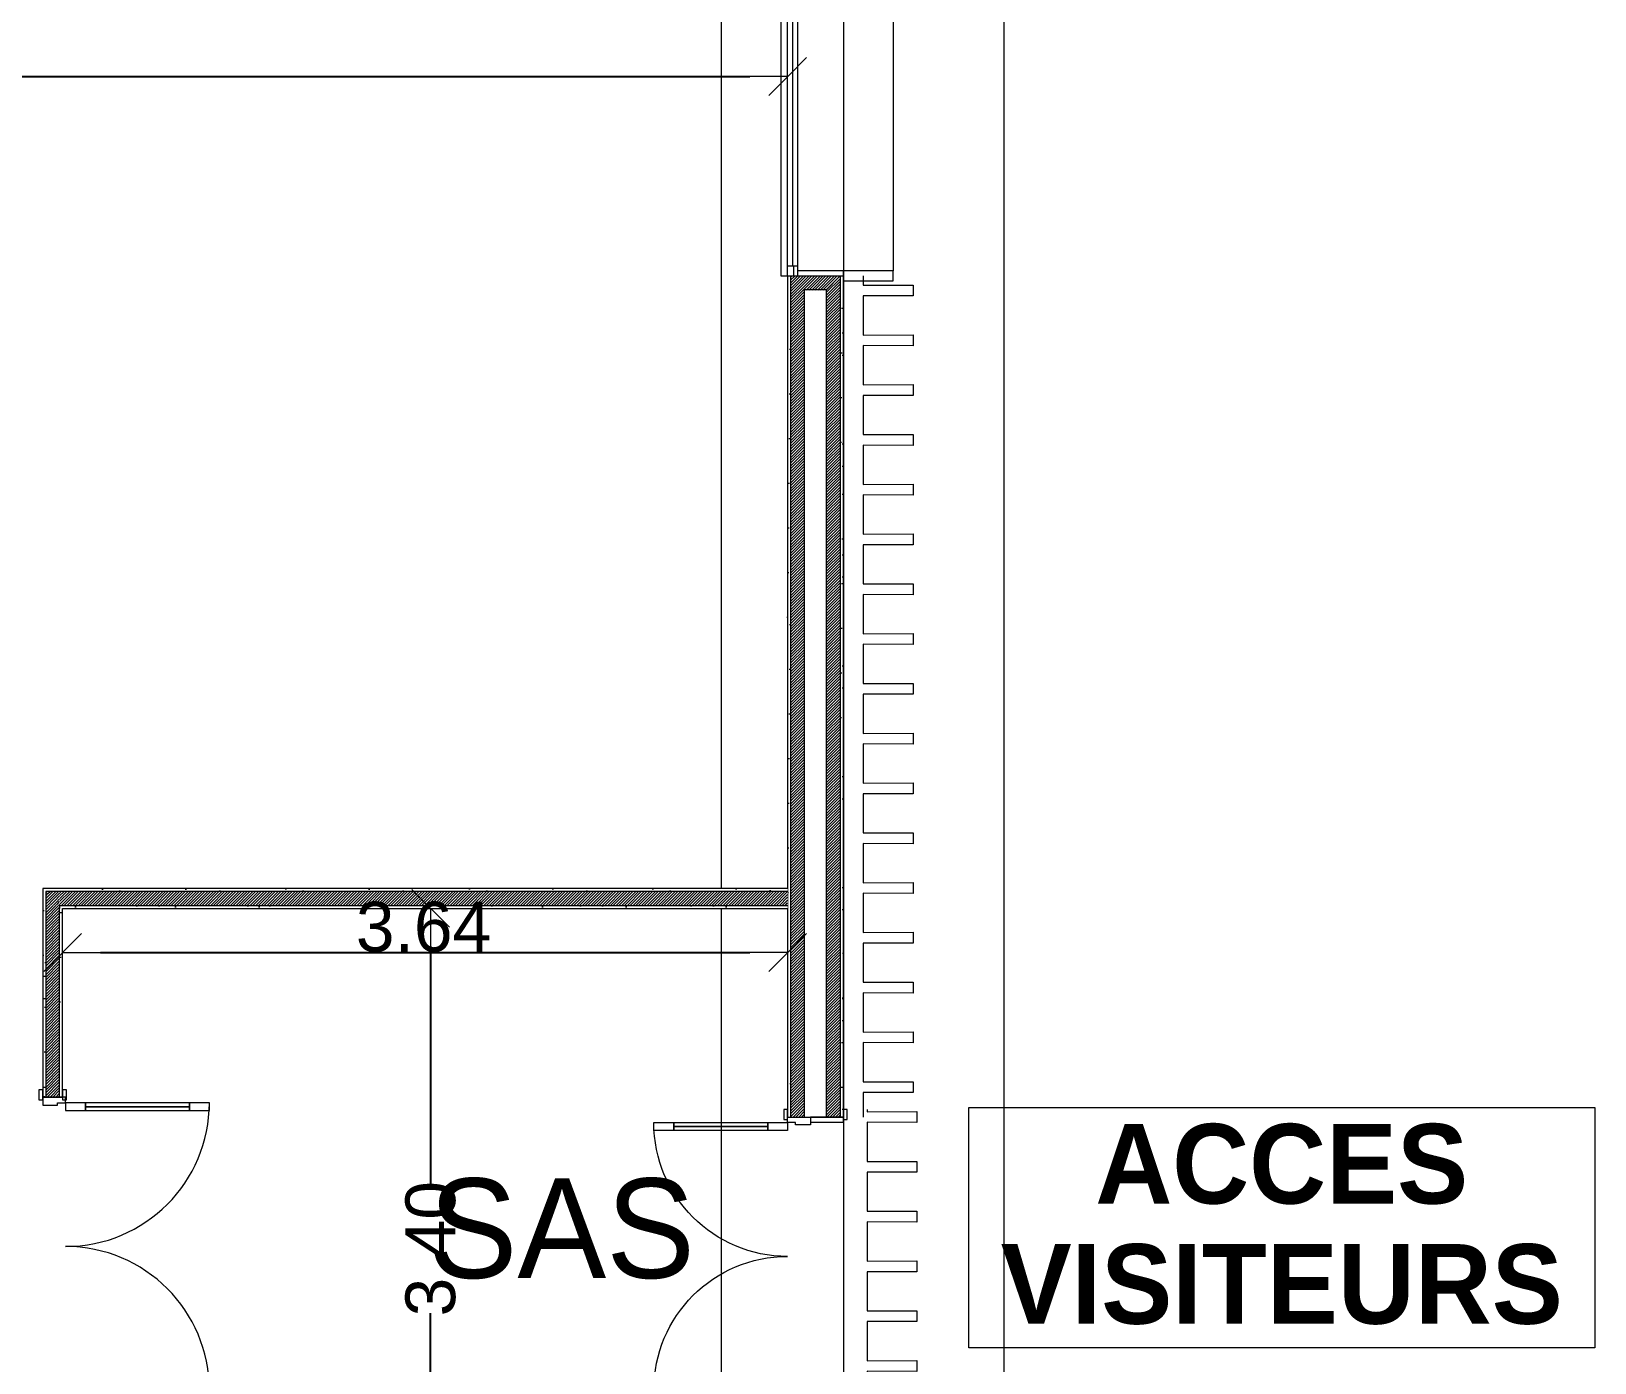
# Model space of a CAD drawing. Header units: millimetres. Extents: x -284281 to 1648660, y -821378 to -151356.
# Drawn here: x -234833 to -226980, y -241433 to -234747 of the extents above; entities that cross this region are included whole.
import ezdxf

# ---------------------------------------------------------------- set-up
doc = ezdxf.new("R2010")
doc.units = ezdxf.units.MM
doc.header["$MEASUREMENT"] = 0
doc.set_wipeout_variables(frame=1)
doc.linetypes.add('Traits', pattern=[282.222223, 141.111112, -141.111112])
doc.linetypes.add('Wipeout_Contour', pattern=[1000, 0, -1000])
doc.layers.get('Defpoints').update_dxf_attribs({"color": 250})
for name, color, linetype in [('Cotations - 1_100', 7, 'Continuous'), ('Fenêtres ARCHICAD', 7, 'Continuous'), ('Hachure', 7, 'Continuous'), ('Nouveau_0', 7, 'Continuous'), ('Portes ARCHICAD', 7, 'Continuous'), ('Sols_ Dalles', 7, 'Continuous'), ('Structure - Murs extérieurs', 7, 'Continuous')]:
    doc.layers.add(name, color=color, linetype=linetype)
doc.styles.add('STYLE_GENERE_1', font='AGENCYR.TTF')
doc.styles.add('STYLE_GENERE_2', font='arial.ttf')
doc.styles.add('STYLE_GENERE_4', font='AGENCYB.TTF')
doc.dimstyles.new('STYLE_GENERE__1', dxfattribs={"dimtxt": 250, "dimasz": 190, "dimexe": 0.18, "dimexo": 0.0625, "dimgap": 0, "dimtad": 1, "dimtih": 1, "dimtoh": 1, "dimlfac": 0.001, "dimzin": 0, "dimdsep": 46, "dimtxsty": 'STYLE_GENERE_2', "dimblk": 'ARROWHEAD_6', "dimblk1": 'ARROWHEAD_6', "dimblk2": 'ARROWHEAD_6', "dimcen": 0.09, "dimse1": 1, "dimse2": 1, "dimclrd": 7, "dimclre": 7, "dimclrt": 7, "dimazin": 0, "dimtfac": 1, "dimtdec": 4, "dimtmove": 0, "dimatfit": 3, "dimfxl": 1, "dimtolj": 1, "dimtzin": 0, "dimarcsym": 0})
doc.dimstyles.new('STYLE_GENERE__2', dxfattribs={"dimtxt": 250, "dimasz": 190, "dimexe": 0.18, "dimexo": 0.0625, "dimgap": 0, "dimtad": 1, "dimlfac": 0.001, "dimzin": 0, "dimdsep": 46, "dimtxsty": 'STYLE_GENERE_2', "dimblk": 'ARROWHEAD_6', "dimblk1": 'ARROWHEAD_6', "dimblk2": 'ARROWHEAD_6', "dimcen": 0.09, "dimse1": 1, "dimse2": 1, "dimclrd": 7, "dimclre": 7, "dimclrt": 7, "dimazin": 0, "dimtfac": 1, "dimtdec": 4, "dimtmove": 0, "dimatfit": 3, "dimfxl": 1, "dimtolj": 1, "dimtzin": 0, "dimarcsym": 0})
pattern_1 = [(45, (0, 175), (-55.68466, 55.68466), [0, -52.5, 0, -78.75]), (110, (175, 175), (74.000794, 26.934086), [0, -38.5, 0, -66.5])]
pattern_2 = [(45, (0, 0), (-7.0710678, 7.0710678), [])]

# ---------------------------------------------------------------- blocks, each defined once
blk = doc.blocks.new('Fenêtre 25_2')
at = {"layer": 'Fenêtres ARCHICAD', "color": 7, "linetype": 'Continuous', "lineweight": 5}
for p, q in [((-775, 480), (-825, 480)), ((-825, 480), (-825, 230)), ((-775, 480), (775, 480)), ((-775, 230), (-775, 480)), ((825, 480), (775, 480)), ((775, 480), (775, 230)), ((825, 230), (825, 480)), ((-825, 230), (-775, 230)), ((-825, 230), (-800, 230)), ((-825, 230), (-800, 230)), ((-775, 230), (-800, 230)), ((-800, 230), (-800, 0)), ((-800, 215), (-800, 230)), ((-800, 215), (-800, 230)), ((-800, 145), (-800, 215)), ((-800, 145), (-800, 215)), ((-800, 145), (-800, 215)), ((-800, 145), (-800, 215)), ((-775, 0), (-775, 230)), ((800, 230), (775, 230)), ((775, 230), (775, 0)), ((775, 230), (825, 230)), ((800, 0), (800, 230)), ((800, 215), (800, 230)), ((800, 215), (800, 230)), ((800, 230), (825, 230)), ((800, 230), (825, 230)), ((800, 145), (800, 215)), ((800, 145), (800, 215)), ((800, 145), (800, 215)), ((800, 145), (800, 215)), ((-800, 35), (-800, 145)), ((-800, 35), (-800, 145)), ((-800, 35), (-800, 145)), ((-800, 35), (-800, 145)), ((800, 35), (800, 145)), ((800, 35), (800, 145)), ((800, 35), (800, 145)), ((800, 35), (800, 145)), ((-800, 0), (-800, 35)), ((-800, 0), (-800, 35)), ((-800, 0), (-775, 0)), ((-800, -35), (-800, 0)), ((-800, -35), (-800, 0)), ((775, 0), (800, 0)), ((800, 0), (800, 35)), ((800, 0), (800, 35)), ((800, -35), (800, 0)), ((800, -35), (800, 0)), ((-800, -20), (800, -20)), ((-800, -50), (-800, -35)), ((-800, -50), (-800, -35)), ((-800, -50), (-800, -83.3)), ((800, -50), (800, -35)), ((800, -50), (800, -35)), ((800, -83.3), (800, -50)), ((-800, -83.3), (800, -83.3))]:
    blk.add_line(p, q, dxfattribs=at)
at = {"layer": 'Fenêtres ARCHICAD', "color": 7, "linetype": 'Traits', "lineweight": 5}
blk.add_line((-800, -50), (800, -50), dxfattribs=at)
at = {"color": 254, "linetype": 'Wipeout_Contour', "lineweight": 0, "ltscale": 3003.33026}
blk.add_wipeout([(-750, 0), (-750, -50), (750, -50), (750, 0)], dxfattribs=at).dxf.layer = 'Fenêtres ARCHICAD'
at = {"layer": 'Fenêtres ARCHICAD', "color": 7, "linetype": 'Continuous', "lineweight": 5}
for p, q in [((-800, 0), (-750, 0)), ((-750, 0), (-750, -50)), ((-750, 0), (750, 0)), ((750, -50), (750, 0)), ((750, 0), (800, 0)), ((-750, -50), (-800, -50)), ((-750, -25), (750, -25)), ((750, -50), (-750, -50)), ((800, -50), (750, -50))]:
    blk.add_line(p, q, dxfattribs=at)
blk = doc.blocks.new('Porte double 25')
at = {"layer": 'Portes ARCHICAD', "color": 7, "linetype": 'Continuous', "lineweight": 5}
for p, q in [((-672, 672), (-672, 572)), ((-632, 672), (-672, 672)), ((-632, 572), (-632, 672)), ((632, 572), (632, 672)), ((632, 672), (672, 672)), ((672, 672), (672, 572)), ((-672, 572), (-632, 572)), ((-652, 572), (-652, 100)), ((672, 572), (632, 572)), ((652, 572), (652, 100)), ((-632, 100), (-672, 100)), ((-672, 100), (-672, 0)), ((-632, 0), (-632, 100)), ((632, 0), (632, 100)), ((632, 100), (672, 100)), ((672, 100), (672, 0)), ((-737, 0), (-737, 19)), ((-737, 19), (-687, 19)), ((-687, 0), (-737, 0)), ((-700, 0), (-737, 0)), ((-700, 0), (-737, 0)), ((-672, 0), (-700, 0)), ((-700, 0), (-700, -115)), ((-700, 0), (-700, -15)), ((-700, 0), (-700, -15)), ((-687, 19), (-687, 0)), ((-672, -40), (-672, 0)), ((-672, 0), (-632, 0)), ((672, 0), (632, 0)), ((700, 0), (672, 0)), ((672, 0), (672, -40)), ((687, 19), (737, 19)), ((687, 0), (687, 19)), ((737, 0), (687, 0)), ((700, -115), (700, 0)), ((700, 0), (700, -15)), ((700, 0), (700, -15)), ((700, 0), (737, 0)), ((700, 0), (737, 0)), ((737, 19), (737, 0)), ((-700, -15), (-700, -85)), ((-700, -15), (-700, -85)), ((-660, -40), (-672, -40)), ((-660, -115), (-660, -40)), ((672, -40), (660, -40)), ((660, -40), (660, -115)), ((700, -15), (700, -85)), ((700, -15), (700, -85)), ((-700, -85), (-700, -115)), ((-700, -85), (-700, -115)), ((-700, -280), (-700, -115)), ((-700, -115), (-675, -115)), ((-700, -115), (-660, -115)), ((-700, -115), (-700, -195)), ((-700, -115), (-700, -195)), ((-675, -115), (-675, -280)), ((660, -115), (700, -115)), ((675, -280), (675, -115)), ((675, -115), (700, -115)), ((700, -85), (700, -115)), ((700, -85), (700, -115)), ((700, -115), (700, -280)), ((700, -115), (700, -195)), ((700, -115), (700, -195)), ((-700, -195), (-700, -265)), ((-700, -195), (-700, -265)), ((700, -195), (700, -265)), ((700, -195), (700, -265)), ((-737, -299), (-737, -280)), ((-737, -280), (-687, -280)), ((-700, -280), (-737, -280)), ((-700, -280), (-737, -280)), ((-687, -299), (-737, -299)), ((-700, -265), (-700, -280)), ((-700, -265), (-700, -280)), ((-675, -280), (-700, -280)), ((-687, -280), (-687, -299)), ((700, -280), (675, -280)), ((687, -280), (737, -280)), ((687, -299), (687, -280)), ((737, -299), (687, -299)), ((700, -265), (700, -280)), ((700, -265), (700, -280)), ((700, -280), (737, -280)), ((700, -280), (737, -280)), ((737, -280), (737, -299))]:
    blk.add_line(p, q, dxfattribs=at)
at = {"layer": 'Portes ARCHICAD', "color": 7, "linetype": 'Continuous', "lineweight": 5, "flags": 128}
for points in [[(-672, 572), (-672, 100), (-652, 100), (-652, 572)], [(-652, 572), (-652, 100), (-632, 100), (-632, 572)], [(652, 572), (652, 100), (632, 100), (632, 572)], [(672, 572), (672, 100), (652, 100), (652, 572)]]:
    blk.add_lwpolyline(points, close=True, dxfattribs=at)
at = {"layer": 'Portes ARCHICAD', "color": 7, "linetype": 'Continuous', "lineweight": 5}
for centre, start, end in [((-672, 0), 0, 90), ((672, 0), 90, 180)]:
    blk.add_arc(centre, 672, start, end, dxfattribs=at)
blk = doc.blocks.new('Mur_12_1', base_point=(195375, -231415.6))
at = {"color": 254, "linetype": 'Wipeout_Contour', "lineweight": 0, "ltscale": 1231273.896373995}
blk.add_wipeout([(195110, -235975.1), (195095, -235975.1), (195095, -240198.9), (195110, -240198.9)], dxfattribs=at)
at = {"color": 254, "linetype": 'Wipeout_Contour', "lineweight": 0, "ltscale": 1231946.040545195}
blk.add_wipeout([(195375, -235975.1), (195360, -235975.1), (195360, -240198.9), (195375, -240198.9)], dxfattribs=at)
at = {"linetype": 'Continuous', "lineweight": 5, "true_color": 0x5f5f5f}
h = blk.add_hatch(dxfattribs=at)
h.set_pattern_fill('ENDUIT_0001', color=251, style=0, pattern_type=2)
h.set_pattern_definition(pattern_1)
h.paths.add_polyline_path([(195110, -235975.1), (195095, -235975.1), (195095, -240198.9), (195110, -240198.9)])
h = blk.add_hatch(dxfattribs=at)
h.set_pattern_fill('ENDUIT_0001', color=251, style=0, pattern_type=2)
h.set_pattern_definition(pattern_1)
h.paths.add_polyline_path([(195375, -235975.1), (195360, -235975.1), (195360, -240198.9), (195375, -240198.9)])
at = {"color": 254, "linetype": 'Wipeout_Contour', "lineweight": 0, "ltscale": 1231892.155509036}
blk.add_wipeout([(195290, -240198.9), (195360, -240198.9), (195360, -235975.1), (195290, -236045.1)], dxfattribs=at)
at = {"linetype": 'Continuous', "lineweight": 5, "true_color": 0x5f5f5f}
h = blk.add_hatch(dxfattribs=at)
h.set_pattern_fill('BRIQUES_TERRE_CUITE__INT_97', color=251, style=0, pattern_type=2)
h.set_pattern_definition(pattern_2)
h.paths.add_polyline_path([(195290, -240198.9), (195360, -240198.9), (195360, -235975.1), (195290, -236045.1)])
at = {"color": 7, "linetype": 'Continuous', "lineweight": 5}
for p, q in [((195360, -240198.9), (195375, -240198.9)), ((195375, -240198.9), (195375, -240161.9))]:
    blk.add_line(p, q, dxfattribs=at)
at = {"color": 254, "linetype": 'Wipeout_Contour', "lineweight": 0, "ltscale": 1231717.78582528}
blk.add_wipeout([(195180, -236045.1), (195180, -240198.9), (195290, -240198.9), (195290, -236045.1)], dxfattribs=at)
at = {"color": 7, "linetype": 'Continuous', "lineweight": 5}
blk.add_line((195290, -240198.9), (195360, -240198.9), dxfattribs=at)
at = {"color": 254, "linetype": 'Wipeout_Contour', "lineweight": 0, "ltscale": 1231381.660768148}
blk.add_wipeout([(195180, -235975.1), (195110, -235975.1), (195110, -240198.9), (195180, -240198.9)], dxfattribs=at)
at = {"linetype": 'Continuous', "lineweight": 5, "true_color": 0x5f5f5f}
h = blk.add_hatch(dxfattribs=at)
h.set_pattern_fill('BRIQUES_TERRE_CUITE__INT_97', color=251, style=0, pattern_type=2)
h.set_pattern_definition(pattern_2)
h.paths.add_polyline_path([(195180, -235975.1), (195110, -235975.1), (195110, -240198.9), (195180, -240198.9)])
at = {"color": 7, "linetype": 'Continuous', "lineweight": 5}
for p, q in [((195095, -235975.1), (195110, -235975.1)), ((195110, -235975.1), (195110, -240198.9)), ((195095, -240198.9), (195095, -240161.9)), ((195095, -240198.9), (195110, -240198.9)), ((195110, -240198.9), (195180, -240198.9)), ((195180, -240198.9), (195210, -240198.9)), ((195210, -240198.9), (195290, -240198.9))]:
    blk.add_line(p, q, dxfattribs=at)
at = {"color": 7, "linetype": 'Continuous', "lineweight": 5, "flags": 128}
blk.add_lwpolyline([(195095, -235975.1), (195095, -240198.9)], dxfattribs=at)
at = {"layer": 'Portes ARCHICAD', "color": 7, "linetype": 'Continuous', "lineweight": 5, "xscale": -1, "zscale": 1000, "rotation": 89.9999999999999}
blk.add_blockref('Porte double 25', (195095, -240898.9), dxfattribs=at)
at = {"color": 254, "linetype": 'Wipeout_Contour', "lineweight": 0, "ltscale": 1225230.596970385}
blk.add_wipeout([(195290, -236045.1), (195360, -235975.1), (195180, -235975.1), (195180, -236045.1)], dxfattribs=at)
at = {"linetype": 'Continuous', "lineweight": 5, "true_color": 0x5f5f5f}
h = blk.add_hatch(dxfattribs=at)
h.set_pattern_fill('BRIQUES_TERRE_CUITE__INT_97', color=251, style=0, pattern_type=2)
h.set_pattern_definition(pattern_2)
h.paths.add_polyline_path([(195290, -236045.1), (195360, -235975.1), (195180, -235975.1), (195180, -236045.1)])
at = {"color": 7, "linetype": 'Continuous', "lineweight": 5}
for p, q in [((195110, -235975.1), (195145, -235975.1)), ((195145, -235975.1), (195180, -235975.1)), ((195180, -235975.1), (195290, -235975.1)), ((195180, -235975.1), (195290, -235975.1)), ((195290, -235975.1), (195360, -235975.1)), ((195290, -235975.1), (195360, -235975.1)), ((195360, -240198.9), (195360, -235975.1)), ((195360, -235975.1), (195375, -235975.1)), ((195375, -235975.1), (195375, -236000.1)), ((195180, -240198.9), (195180, -236045.1)), ((195290, -236045.1), (195180, -236045.1)), ((195290, -240198.9), (195290, -236045.1))]:
    blk.add_line(p, q, dxfattribs=at)
at = {"color": 7, "linetype": 'Continuous', "lineweight": 5, "flags": 128}
blk.add_lwpolyline([(195375, -240198.9), (195375, -235975.1)], dxfattribs=at)
at = {"layer": 'Fenêtres ARCHICAD', "color": 7, "linetype": 'Continuous', "lineweight": 5, "zscale": 1000, "rotation": 269.9999999999999}
blk.add_blockref('Fenêtre 25_2', (195145, -235175.1), dxfattribs=at)
blk = doc.blocks.new('Mur_99_1', base_point=(195095, -239066.4))
at = {"color": 254, "linetype": 'Wipeout_Contour', "lineweight": 0, "ltscale": 918649.73869}
blk.add_wipeout([(191368.6, -239066.4), (191353.6, -239051.4), (191353.6, -239066.4)], dxfattribs=at).dxf.layer = 'Structure - Murs extérieurs'
at = {"color": 254, "linetype": 'Wipeout_Contour', "lineweight": 0, "ltscale": 919008.16944}
blk.add_wipeout([(191453.6, -239151.4), (191438.6, -239136.4), (191438.6, -239151.4)], dxfattribs=at).dxf.layer = 'Structure - Murs extérieurs'
at = {"layer": 'Structure - Murs extérieurs', "linetype": 'Continuous', "lineweight": 5, "true_color": 0x5f5f5f}
h = blk.add_hatch(dxfattribs=at)
h.set_pattern_fill('ENDUIT_0001', color=251, style=0, pattern_type=2)
h.set_pattern_definition(pattern_1)
h.paths.add_polyline_path([(191368.6, -239066.4), (191353.6, -239051.4), (191353.6, -239066.4)])
h = blk.add_hatch(dxfattribs=at)
h.set_pattern_fill('ENDUIT_0001', color=251, style=0, pattern_type=2)
h.set_pattern_definition(pattern_1)
h.paths.add_polyline_path([(191453.6, -239151.4), (191438.6, -239136.4), (191438.6, -239151.4)])
at = {"color": 254, "linetype": 'Wipeout_Contour', "lineweight": 0, "ltscale": 918833.240518}
blk.add_wipeout([(191438.6, -239136.4), (191368.6, -239066.4), (191368.6, -239136.4)], dxfattribs=at).dxf.layer = 'Structure - Murs extérieurs'
at = {"layer": 'Structure - Murs extérieurs', "linetype": 'Continuous', "lineweight": 5, "true_color": 0x5f5f5f}
h = blk.add_hatch(dxfattribs=at)
h.set_pattern_fill('BRIQUES_TERRE_CUITE__INT_97', color=251, style=0, pattern_type=2)
h.set_pattern_definition(pattern_2)
h.paths.add_polyline_path([(191438.6, -239136.4), (191368.6, -239066.4), (191368.6, -239136.4)])
at = {"color": 254, "linetype": 'Wipeout_Contour', "lineweight": 0, "ltscale": 1229567.609207149}
blk.add_wipeout([(191368.6, -239066.4), (195095, -239066.4), (195095, -239051.4), (191368.6, -239051.4)], dxfattribs=at).dxf.layer = 'Structure - Murs extérieurs'
at = {"color": 254, "linetype": 'Wipeout_Contour', "lineweight": 0, "ltscale": 1229938.280333099}
blk.add_wipeout([(191453.6, -239151.4), (195095, -239151.4), (195095, -239136.4), (191453.6, -239136.4)], dxfattribs=at).dxf.layer = 'Structure - Murs extérieurs'
at = {"layer": 'Structure - Murs extérieurs', "linetype": 'Continuous', "lineweight": 5, "true_color": 0x5f5f5f}
h = blk.add_hatch(dxfattribs=at)
h.set_pattern_fill('ENDUIT_0001', color=251, style=0, pattern_type=2)
h.set_pattern_definition(pattern_1)
h.paths.add_polyline_path([(191368.6, -239066.4), (195095, -239066.4), (195095, -239051.4), (191368.6, -239051.4)])
h = blk.add_hatch(dxfattribs=at)
h.set_pattern_fill('ENDUIT_0001', color=251, style=0, pattern_type=2)
h.set_pattern_definition(pattern_1)
h.paths.add_polyline_path([(191453.6, -239151.4), (195095, -239151.4), (195095, -239136.4), (191453.6, -239136.4)])
at = {"color": 254, "linetype": 'Wipeout_Contour', "lineweight": 0, "ltscale": 918645.996603}
blk.add_wipeout([(191368.6, -239051.4), (191353.6, -239051.4), (191368.6, -239066.4)], dxfattribs=at).dxf.layer = 'Structure - Murs extérieurs'
at = {"color": 254, "linetype": 'Wipeout_Contour', "lineweight": 0, "ltscale": 919004.428257}
blk.add_wipeout([(191453.6, -239136.4), (191438.6, -239136.4), (191453.6, -239151.4)], dxfattribs=at).dxf.layer = 'Structure - Murs extérieurs'
at = {"layer": 'Structure - Murs extérieurs', "linetype": 'Continuous', "lineweight": 5, "true_color": 0x5f5f5f}
h = blk.add_hatch(dxfattribs=at)
h.set_pattern_fill('ENDUIT_0001', color=251, style=0, pattern_type=2)
h.set_pattern_definition(pattern_1)
h.paths.add_polyline_path([(191368.6, -239051.4), (191353.6, -239051.4), (191368.6, -239066.4)])
h = blk.add_hatch(dxfattribs=at)
h.set_pattern_fill('ENDUIT_0001', color=251, style=0, pattern_type=2)
h.set_pattern_definition(pattern_1)
h.paths.add_polyline_path([(191453.6, -239136.4), (191438.6, -239136.4), (191453.6, -239151.4)])
at = {"color": 254, "linetype": 'Wipeout_Contour', "lineweight": 0, "ltscale": 1229787.319298428}
blk.add_wipeout([(191438.6, -239136.4), (195095, -239136.4), (195095, -239066.4), (191438.6, -239066.4)], dxfattribs=at).dxf.layer = 'Structure - Murs extérieurs'
at = {"layer": 'Structure - Murs extérieurs', "linetype": 'Continuous', "lineweight": 5, "true_color": 0x5f5f5f}
h = blk.add_hatch(dxfattribs=at)
h.set_pattern_fill('BRIQUES_TERRE_CUITE__INT_97', color=251, style=0, pattern_type=2)
h.set_pattern_definition(pattern_2)
h.paths.add_polyline_path([(191438.6, -239136.4), (195095, -239136.4), (195095, -239066.4), (191438.6, -239066.4)])
at = {"color": 254, "linetype": 'Wipeout_Contour', "lineweight": 0, "ltscale": 918820.933467}
blk.add_wipeout([(191438.6, -239066.4), (191368.6, -239066.4), (191438.6, -239136.4)], dxfattribs=at).dxf.layer = 'Structure - Murs extérieurs'
at = {"layer": 'Structure - Murs extérieurs', "linetype": 'Continuous', "lineweight": 5, "true_color": 0x5f5f5f}
h = blk.add_hatch(dxfattribs=at)
h.set_pattern_fill('BRIQUES_TERRE_CUITE__INT_97', color=251, style=0, pattern_type=2)
h.set_pattern_definition(pattern_2)
h.paths.add_polyline_path([(191438.6, -239066.4), (191368.6, -239066.4), (191438.6, -239136.4)])
at = {"layer": 'Structure - Murs extérieurs', "color": 7, "linetype": 'Continuous', "lineweight": 5}
for p, q in [((191368.6, -239066.4), (191368.6, -239136.4)), ((191438.6, -239066.4), (191368.6, -239066.4)), ((195095, -239066.4), (191438.6, -239066.4)), ((191438.6, -239136.4), (191438.6, -239151.4)), ((191438.6, -239136.4), (195095, -239136.4))]:
    blk.add_line(p, q, dxfattribs=at)
at = {"layer": 'Structure - Murs extérieurs', "color": 7, "linetype": 'Continuous', "lineweight": 5, "flags": 128}
for points in [[(191353.6, -239051.4), (191353.6, -239066.4)], [(195095, -239051.4), (191353.6, -239051.4)], [(191453.6, -239151.4), (195095, -239151.4)]]:
    blk.add_lwpolyline(points, dxfattribs=at)
blk = doc.blocks.new('Porte double 25_6')
at = {"layer": 'Portes ARCHICAD', "color": 7, "linetype": 'Continuous', "lineweight": 5}
for p, q in [((-722, 722), (-722, 622)), ((-682, 722), (-722, 722)), ((-682, 622), (-682, 722)), ((682, 622), (682, 722)), ((682, 722), (722, 722)), ((722, 722), (722, 622)), ((-722, 622), (-682, 622)), ((-702, 622), (-702, 100)), ((722, 622), (682, 622)), ((702, 622), (702, 100)), ((-682, 100), (-722, 100)), ((-722, 100), (-722, 0)), ((-682, 0), (-682, 100)), ((682, 0), (682, 100)), ((682, 100), (722, 100)), ((722, 100), (722, 0)), ((-737, 4), (-787, 4)), ((-787, 4), (-787, -15)), ((-722, 0), (-750, 0)), ((-750, 0), (-750, -115)), ((-737, -15), (-737, 4)), ((-722, -40), (-722, 0)), ((-722, 0), (-682, 0)), ((722, 0), (682, 0)), ((750, 0), (722, 0)), ((722, 0), (722, -40)), ((787, 4), (737, 4)), ((737, 4), (737, -15)), ((750, -115), (750, 0)), ((787, -15), (787, 4)), ((-787, -15), (-737, -15)), ((-750, -15), (-787, -15)), ((-750, -15), (-787, -15)), ((-750, -30), (-750, -15)), ((-750, -30), (-750, -15)), ((-750, -100), (-750, -30)), ((-750, -100), (-750, -30)), ((-710, -40), (-722, -40)), ((-710, -115), (-710, -40)), ((722, -40), (710, -40)), ((710, -40), (710, -115)), ((737, -15), (787, -15)), ((750, -30), (750, -15)), ((750, -30), (750, -15)), ((750, -15), (787, -15)), ((750, -15), (787, -15)), ((750, -100), (750, -30)), ((750, -100), (750, -30)), ((-737, -115), (-787, -115)), ((-787, -115), (-787, -134)), ((-750, -115), (-787, -115)), ((-750, -115), (-787, -115)), ((-787, -134), (-737, -134)), ((-750, -115), (-750, -100)), ((-750, -115), (-750, -100)), ((-750, -115), (-710, -115)), ((-737, -134), (-737, -115)), ((710, -115), (750, -115)), ((787, -115), (737, -115)), ((737, -115), (737, -134)), ((737, -134), (787, -134)), ((750, -115), (750, -100)), ((750, -115), (750, -100)), ((750, -115), (787, -115)), ((750, -115), (787, -115)), ((787, -134), (787, -115))]:
    blk.add_line(p, q, dxfattribs=at)
at = {"layer": 'Portes ARCHICAD', "color": 7, "linetype": 'Continuous', "lineweight": 5, "flags": 128}
for points in [[(-722, 622), (-722, 100), (-702, 100), (-702, 622)], [(-702, 622), (-702, 100), (-682, 100), (-682, 622)], [(702, 622), (702, 100), (682, 100), (682, 622)], [(722, 622), (722, 100), (702, 100), (702, 622)]]:
    blk.add_lwpolyline(points, close=True, dxfattribs=at)
at = {"layer": 'Portes ARCHICAD', "color": 7, "linetype": 'Continuous', "lineweight": 5}
for centre, start, end in [((-722, 0), 0, 90), ((722, 0), 90, 180)]:
    blk.add_arc(centre, 722, start, end, dxfattribs=at)
blk = doc.blocks.new('Mur_100_1', base_point=(191368.6, -239066.4))
at = {"color": 254, "linetype": 'Wipeout_Contour', "lineweight": 0, "ltscale": 1226500.728484321}
blk.add_wipeout([(191368.6, -239066.4), (191353.6, -239066.4), (191353.6, -240098.9), (191368.6, -240098.9)], dxfattribs=at).dxf.layer = 'Structure - Murs extérieurs'
at = {"color": 254, "linetype": 'Wipeout_Contour', "lineweight": 0, "ltscale": 1226845.651991082}
blk.add_wipeout([(191438.6, -239151.4), (191438.6, -240098.9), (191453.6, -240098.9), (191453.6, -239151.4)], dxfattribs=at).dxf.layer = 'Structure - Murs extérieurs'
at = {"color": 254, "linetype": 'Wipeout_Contour', "lineweight": 0, "ltscale": 1234442.42075788}
blk.add_wipeout([(191353.6, -242638), (191368.6, -242638), (191368.6, -241598.9), (191353.6, -241598.9)], dxfattribs=at).dxf.layer = 'Structure - Murs extérieurs'
at = {"color": 254, "linetype": 'Wipeout_Contour', "lineweight": 0, "ltscale": 1234519.823986151}
blk.add_wipeout([(191438.6, -242553), (191453.6, -242553), (191453.6, -241598.9), (191438.6, -241598.9)], dxfattribs=at).dxf.layer = 'Structure - Murs extérieurs'
at = {"layer": 'Structure - Murs extérieurs', "linetype": 'Continuous', "lineweight": 5, "true_color": 0x5f5f5f}
h = blk.add_hatch(dxfattribs=at)
h.set_pattern_fill('ENDUIT_0001', color=251, style=0, pattern_type=2)
h.set_pattern_definition(pattern_1)
h.paths.add_polyline_path([(191368.6, -239066.4), (191353.6, -239066.4), (191353.6, -240098.9), (191368.6, -240098.9)])
h = blk.add_hatch(dxfattribs=at)
h.set_pattern_fill('ENDUIT_0001', color=251, style=0, pattern_type=2)
h.set_pattern_definition(pattern_1)
h.paths.add_polyline_path([(191438.6, -239151.4), (191438.6, -240098.9), (191453.6, -240098.9), (191453.6, -239151.4)])
h = blk.add_hatch(dxfattribs=at)
h.set_pattern_fill('ENDUIT_0001', color=251, style=0, pattern_type=2)
h.set_pattern_definition(pattern_1)
h.paths.add_polyline_path([(191353.6, -242638), (191368.6, -242638), (191368.6, -241598.9), (191353.6, -241598.9)])
h = blk.add_hatch(dxfattribs=at)
h.set_pattern_fill('ENDUIT_0001', color=251, style=0, pattern_type=2)
h.set_pattern_definition(pattern_1)
h.paths.add_polyline_path([(191438.6, -242553), (191453.6, -242553), (191453.6, -241598.9), (191438.6, -241598.9)])
at = {"color": 254, "linetype": 'Wipeout_Contour', "lineweight": 0, "ltscale": 1226716.129769117}
blk.add_wipeout([(191368.6, -239136.4), (191368.6, -240098.9), (191438.6, -240098.9), (191438.6, -239136.4)], dxfattribs=at).dxf.layer = 'Structure - Murs extérieurs'
at = {"color": 254, "linetype": 'Wipeout_Contour', "lineweight": 0, "ltscale": 1234437.934027524}
blk.add_wipeout([(191368.6, -242568), (191438.6, -242568), (191438.6, -241598.9), (191368.6, -241598.9)], dxfattribs=at).dxf.layer = 'Structure - Murs extérieurs'
at = {"layer": 'Structure - Murs extérieurs', "linetype": 'Continuous', "lineweight": 5, "true_color": 0x5f5f5f}
h = blk.add_hatch(dxfattribs=at)
h.set_pattern_fill('BRIQUES_TERRE_CUITE__INT_97', color=251, style=0, pattern_type=2)
h.set_pattern_definition(pattern_2)
h.paths.add_polyline_path([(191368.6, -239136.4), (191368.6, -240098.9), (191438.6, -240098.9), (191438.6, -239136.4)])
h = blk.add_hatch(dxfattribs=at)
h.set_pattern_fill('BRIQUES_TERRE_CUITE__INT_97', color=251, style=0, pattern_type=2)
h.set_pattern_definition(pattern_2)
h.paths.add_polyline_path([(191368.6, -242568), (191438.6, -242568), (191438.6, -241598.9), (191368.6, -241598.9)])
at = {"layer": 'Structure - Murs extérieurs', "color": 7, "linetype": 'Continuous', "lineweight": 5}
for p, q in [((191368.6, -239066.4), (191368.6, -239136.4)), ((191368.6, -239136.4), (191368.6, -240098.9)), ((191438.6, -239136.4), (191438.6, -239151.4)), ((191438.6, -240098.9), (191438.6, -239151.4)), ((191353.6, -240098.9), (191353.6, -240061.9)), ((191453.6, -240098.9), (191453.6, -240061.9)), ((191353.6, -240098.9), (191368.6, -240098.9)), ((191368.6, -240098.9), (191438.6, -240098.9)), ((191438.6, -240098.9), (191453.6, -240098.9)), ((191353.6, -241598.9), (191353.6, -241635.9)), ((191353.6, -241598.9), (191368.6, -241598.9)), ((191368.6, -241598.9), (191368.6, -242568)), ((191368.6, -241598.9), (191438.6, -241598.9)), ((191438.6, -242553), (191438.6, -241598.9)), ((191438.6, -241598.9), (191453.6, -241598.9)), ((191453.6, -241598.9), (191453.6, -241635.9)), ((191368.6, -242568), (191368.6, -242638)), ((191438.6, -242553), (191438.6, -242568))]:
    blk.add_line(p, q, dxfattribs=at)
at = {"layer": 'Structure - Murs extérieurs', "color": 7, "linetype": 'Continuous', "lineweight": 5, "flags": 128}
for points in [[(191353.6, -239066.4), (191353.6, -240098.9)], [(191453.6, -240098.9), (191453.6, -239151.4)], [(191353.6, -241598.9), (191353.6, -242638)], [(191453.6, -242553), (191453.6, -241598.9)]]:
    blk.add_lwpolyline(points, dxfattribs=at)
at = {"layer": 'Portes ARCHICAD', "color": 7, "linetype": 'Continuous', "lineweight": 5, "zscale": 1000, "rotation": 270}
blk.add_blockref('Porte double 25_6', (191468.6, -240848.9), dxfattribs=at)
blk = doc.blocks.new('Tôle profilée 25_15')
at = {"color": 7, "linetype": 'Continuous', "lineweight": 5}
for p, q in [((-250, 4177.5), (-250, 4150)), ((0, 4176.5), (-250, 4177.5)), ((0, 4223.7), (0, 4176.5)), ((-250, 4150), (-250, 4122.5)), ((-250, 4122.5), (0, 4123.5)), ((0, 4123.5), (0, 3926.5)), ((-250, 3927.5), (-250, 3900)), ((0, 3926.5), (-250, 3927.5)), ((-250, 3900), (-250, 3872.5)), ((-250, 3872.5), (0, 3873.5)), ((0, 3873.5), (0, 3676.5)), ((-250, 3677.5), (-250, 3650)), ((0, 3676.5), (-250, 3677.5)), ((-250, 3650), (-250, 3622.5)), ((-250, 3622.5), (0, 3623.5)), ((0, 3623.5), (0, 3426.5)), ((-250, 3427.5), (-250, 3400)), ((0, 3426.5), (-250, 3427.5)), ((-250, 3400), (-250, 3372.5)), ((-250, 3372.5), (0, 3373.5)), ((0, 3373.5), (0, 3176.5)), ((-250, 3177.5), (-250, 3150)), ((0, 3176.5), (-250, 3177.5)), ((-250, 3150), (-250, 3122.5)), ((-250, 3122.5), (0, 3123.5)), ((0, 3123.5), (0, 2926.5)), ((-250, 2927.5), (-250, 2900)), ((0, 2926.5), (-250, 2927.5)), ((-250, 2900), (-250, 2872.5)), ((-250, 2872.5), (0, 2873.5)), ((0, 2873.5), (0, 2676.5)), ((-250, 2677.5), (-250, 2650)), ((0, 2676.5), (-250, 2677.5)), ((-250, 2650), (-250, 2622.5)), ((-250, 2622.5), (0, 2623.5)), ((0, 2623.5), (0, 2426.5)), ((-250, 2427.5), (-250, 2400)), ((0, 2426.5), (-250, 2427.5)), ((-250, 2400), (-250, 2372.5)), ((-250, 2372.5), (0, 2373.5)), ((0, 2373.5), (0, 2176.5)), ((-250, 2177.5), (-250, 2150)), ((0, 2176.5), (-250, 2177.5)), ((-250, 2150), (-250, 2122.5)), ((-250, 2122.5), (0, 2123.5)), ((0, 2123.5), (0, 1926.5)), ((-250, 1927.5), (-250, 1900)), ((0, 1926.5), (-250, 1927.5)), ((-250, 1900), (-250, 1872.5)), ((-250, 1872.5), (0, 1873.5)), ((0, 1873.5), (0, 1676.5)), ((-250, 1677.5), (-250, 1650)), ((0, 1676.5), (-250, 1677.5)), ((-250, 1650), (-250, 1622.5)), ((-250, 1622.5), (0, 1623.5)), ((0, 1623.5), (0, 1426.5)), ((-250, 1427.5), (-250, 1400)), ((0, 1426.5), (-250, 1427.5)), ((-250, 1400), (-250, 1372.5)), ((-250, 1372.5), (0, 1373.5)), ((0, 1373.5), (0, 1176.5)), ((-250, 1177.5), (-250, 1150)), ((0, 1176.5), (-250, 1177.5)), ((-250, 1150), (-250, 1122.5)), ((-250, 1122.5), (0, 1123.5)), ((0, 1123.5), (0, 926.5)), ((-250, 927.5), (-250, 900)), ((0, 926.5), (-250, 927.5)), ((-250, 900), (-250, 872.5)), ((-250, 872.5), (0, 873.5)), ((0, 873.5), (0, 676.5)), ((-250, 677.5), (-250, 650)), ((0, 676.5), (-250, 677.5)), ((-250, 650), (-250, 622.5)), ((-250, 622.5), (0, 623.5)), ((0, 623.5), (0, 426.5)), ((-250, 427.5), (-250, 400)), ((0, 426.5), (-250, 427.5)), ((-250, 400), (-250, 372.5)), ((-250, 372.5), (0, 373.5)), ((0, 373.5), (0, 176.5)), ((-250, 177.5), (-250, 150)), ((0, 176.5), (-250, 177.5)), ((-250, 150), (-250, 122.5)), ((-250, 122.5), (0, 123.5)), ((0, 123.5), (0, 0))]:
    blk.add_line(p, q, dxfattribs=at)
blk = doc.blocks.new('Tôle profilée 25_40')
at = {"color": 7, "linetype": 'Continuous', "lineweight": 5}
for p, q in [((-250, 1427.5), (-250, 1400)), ((0, 1426.5), (-250, 1427.5)), ((0, 1437), (0, 1426.5)), ((-250, 1400), (-250, 1372.5)), ((-250, 1372.5), (0, 1373.5)), ((0, 1373.5), (0, 1176.5)), ((-250, 1177.5), (-250, 1150)), ((0, 1176.5), (-250, 1177.5)), ((-250, 1150), (-250, 1122.5)), ((-250, 1122.5), (0, 1123.5)), ((0, 1123.5), (0, 926.5)), ((-250, 927.5), (-250, 900)), ((0, 926.5), (-250, 927.5)), ((-250, 900), (-250, 872.5)), ((-250, 872.5), (0, 873.5)), ((0, 873.5), (0, 676.5)), ((-250, 677.5), (-250, 650)), ((0, 676.5), (-250, 677.5)), ((-250, 650), (-250, 622.5)), ((-250, 622.5), (0, 623.5)), ((0, 623.5), (0, 426.5)), ((-250, 427.5), (-250, 400)), ((0, 426.5), (-250, 427.5)), ((-250, 400), (-250, 372.5)), ((-250, 372.5), (0, 373.5)), ((0, 373.5), (0, 176.5)), ((-250, 177.5), (-250, 150)), ((0, 176.5), (-250, 177.5)), ((-250, 150), (-250, 122.5)), ((-250, 122.5), (0, 123.5)), ((0, 123.5), (0, 0))]:
    blk.add_line(p, q, dxfattribs=at)
blk = doc.blocks.new('ARROWHEAD_6')
at = {"color": 0, "linetype": 'Continuous', "lineweight": 0}
for p, q in [((-0.5, -0.5), (0.5, 0.5)), ((0, 0), (-1, 0))]:
    blk.add_line(p, q, dxfattribs=at)
blk = doc.blocks.new('*D1236')
at = {"layer": 'Cotations - 1_100', "color": 7, "linetype": 'Continuous', "lineweight": -2, "transparency": 16777216}
blk.add_line((-262798.7, -234974.4), (-231224.3, -234974.4), dxfattribs=at)
at = {"layer": 'Defpoints', "color": 0, "linetype": 'Continuous', "transparency": 16777216}
for p in [(-262988.7, -231695.6), (-231034.3, -231695.6), (-231034.3, -234974.4)]:
    blk.add_point(p, dxfattribs=at)
at = {"layer": 'Cotations - 1_100', "color": 7, "linetype": 'Continuous', "lineweight": -2, "transparency": 16777216, "xscale": 190, "yscale": 190, "zscale": 190, "rotation": 180}
blk.add_blockref('ARROWHEAD_6', (-262988.7, -234974.4), dxfattribs=at)
at = {"layer": 'Cotations - 1_100', "color": 7, "linetype": 'Continuous', "lineweight": -2, "transparency": 16777216, "xscale": 190, "yscale": 190, "zscale": 190}
blk.add_blockref('ARROWHEAD_6', (-231034.3, -234974.4), dxfattribs=at)
at = {"layer": 'Cotations - 1_100', "color": 7, "linetype": 'Continuous', "lineweight": 5, "transparency": 16777216, "insert": (-247018.9, -234846.6), "char_height": 250, "attachment_point": 5, "style": 'STYLE_GENERE_2'}
blk.add_mtext('\\A1;31.95', dxfattribs=at)
blk = doc.blocks.new('*D1340')
at = {"layer": 'Cotations - 1_100', "color": 7, "linetype": 'Continuous', "lineweight": -2, "transparency": 16777216}
for p, q in [((-232827.3, -239341.4), (-232827.3, -240535.9)), ((-232827.3, -242363), (-232827.3, -241184.2))]:
    blk.add_line(p, q, dxfattribs=at)
at = {"layer": 'Defpoints', "color": 0, "linetype": 'Continuous', "transparency": 16777216}
for p in [(-232827.3, -239151.4), (-231034.3, -239151.4), (-231034.3, -242553)]:
    blk.add_point(p, dxfattribs=at)
at = {"layer": 'Cotations - 1_100', "color": 7, "linetype": 'Continuous', "lineweight": -2, "transparency": 16777216, "xscale": 190, "yscale": 190, "zscale": 190}
for p, rotation in [((-232827.3, -239151.4), 90), ((-232827.3, -242553), 270)]:
    blk.add_blockref('ARROWHEAD_6', p, dxfattribs=dict(at, rotation=rotation))
at = {"layer": 'Cotations - 1_100', "color": 7, "linetype": 'Continuous', "lineweight": 5, "transparency": 16777216, "insert": (-232827.3, -240860.1), "char_height": 250, "attachment_point": 5, "rotation": 90, "style": 'STYLE_GENERE_2'}
blk.add_mtext('\\A1;3.40', dxfattribs=at)
blk = doc.blocks.new('*D1341')
at = {"layer": 'Cotations - 1_100', "color": 7, "linetype": 'Continuous', "lineweight": -2, "transparency": 16777216}
blk.add_line((-234485.7, -239372.7), (-231224.3, -239372.7), dxfattribs=at)
at = {"layer": 'Defpoints', "color": 0, "linetype": 'Continuous', "transparency": 16777216}
for p in [(-234675.7, -239151.4), (-231034.3, -239151.4), (-231034.3, -239372.7)]:
    blk.add_point(p, dxfattribs=at)
at = {"layer": 'Cotations - 1_100', "color": 7, "linetype": 'Continuous', "lineweight": -2, "transparency": 16777216, "xscale": 190, "yscale": 190, "zscale": 190, "rotation": 180}
blk.add_blockref('ARROWHEAD_6', (-234675.7, -239372.7), dxfattribs=at)
at = {"layer": 'Cotations - 1_100', "color": 7, "linetype": 'Continuous', "lineweight": -2, "transparency": 16777216, "xscale": 190, "yscale": 190, "zscale": 190}
blk.add_blockref('ARROWHEAD_6', (-231034.3, -239372.7), dxfattribs=at)
at = {"layer": 'Cotations - 1_100', "color": 7, "linetype": 'Continuous', "lineweight": 5, "transparency": 16777216, "insert": (-232862.9, -239245), "char_height": 250, "attachment_point": 5, "style": 'STYLE_GENERE_2'}
blk.add_mtext('\\A1;3.64', dxfattribs=at)

msp = doc.modelspace()

# ---------------------------------------------------------------- linework, layer by layer
at = {"layer": 'Hachure', "color": 7, "linetype": 'Continuous', "lineweight": 5, "flags": 128}
msp.add_lwpolyline([(-230124.55249, -240150.83565), (-226980.08152, -240150.83565), (-226980.08152, -241357.32565), (-230124.55249, -241357.32565)], close=True, dxfattribs=at)
at = {"layer": 'Sols_ Dalles', "color": 250, "linetype": 'Continuous', "lineweight": 5, "true_color": 0x1f1f1f}
for points in [[(-265218.49249, -229924.45116), (-265218.49249, -260719.45234), (-229946.88387, -260719.45234), (-229946.88387, -260704.45234), (-229946.88387, -258558.86328), (-229946.88387, -257919.43888), (-229946.88387, -222404.45116)], [(-231367.37547, -223804.45116), (-231367.37547, -258558.86328), (-231367.37547, -259319.45234), (-262731.70391, -259319.45234), (-263861.24443, -259319.45234), (-263861.24443, -231324.45116)]]:
    msp.add_lwpolyline(points, dxfattribs=at)

# ---------------------------------------------------------------- texts
at = {"layer": 'Hachure', "color": 14, "linetype": 'Continuous', "lineweight": 5, "true_color": 0xa40f02, "insert": (-228552.317, -240738.12214), "char_height": 400, "attachment_point": 5, "line_spacing_factor": 0.905026, "style": 'STYLE_GENERE_4'}
msp.add_mtext('\\A1;{\\pqc;\\fAgency FB|b1|i0|c0|p34;ACCES \\P\\pqc;\\fAgency FB|b1|i0|c0|p34;VISITEURS}', dxfattribs=at)

# ---------------------------------------------------------------- next in the draw order: block references
at = {"color": 7, "lineweight": 5}
msp.add_blockref('Mur_12_1', (-230754.28973, -231415.57011), dxfattribs=at)

# ---------------------------------------------------------------- next in the draw order: block references
at = {"color": 7, "linetype": 'Continuous', "lineweight": 5, "xscale": -1, "zscale": 1000}
for name, p in [('Tôle profilée 25_15', (-230654.28973, -240198.87104)), ('Tôle profilée 25_40', (-230635.28973, -241598.87104))]:
    msp.add_blockref(name, p, dxfattribs=at)
at = {"layer": 'Structure - Murs extérieurs', "color": 211, "lineweight": 5, "true_color": 0xfe55ff}
msp.add_blockref('Mur_99_1', (-231034.28973, -239066.37884), dxfattribs=at)

# ---------------------------------------------------------------- next in the draw order: texts
at = {"layer": 'Hachure', "color": 250, "linetype": 'Continuous', "lineweight": 5, "true_color": 0x1f1f1f, "insert": (-232168.45255, -240760.77173), "char_height": 500, "attachment_point": 5, "style": 'STYLE_GENERE_1'}
msp.add_mtext('\\A1;{\\pqc;\\fAgency FB|b0|i0|c0|p34;SAS}', dxfattribs=at)

# ---------------------------------------------------------------- next in the draw order: dimensions: what is measured, and where the dimension line sits
at = {"layer": 'Cotations - 1_100', "color": 7, "linetype": 'Continuous', "lineweight": 5}
dim = msp.add_linear_dim(base=(-231034.28973, -234974.35803), p1=(-262988.65028, -231695.57011), p2=(-231034.28973, -231695.57011), dimstyle='STYLE_GENERE__1', dxfattribs=at)
dim.commit()
dim.dimension.update_dxf_attribs({"geometry": '*D1236', "text_midpoint": (-247018.89754, -234974.35803), "dimtype": 160})

# ---------------------------------------------------------------- next in the draw order: block references
at = {"layer": 'Structure - Murs extérieurs', "color": 211, "lineweight": 5, "true_color": 0xfe55ff}
msp.add_blockref('Mur_100_1', (-234760.74882, -239066.37884), dxfattribs=at)

# ---------------------------------------------------------------- next in the draw order: dimensions: what is measured, and where the dimension line sits
at = {"layer": 'Cotations - 1_100', "color": 7, "linetype": 'Continuous', "lineweight": 5}
dim = msp.add_linear_dim(base=(-232827.29152, -239151.37884), p1=(-231034.28973, -242553.00283), p2=(-231034.28973, -239151.37884), angle=90, dimstyle='STYLE_GENERE__2', dxfattribs=at)
dim.commit()
dim.dimension.update_dxf_attribs({"geometry": '*D1340', "text_midpoint": (-232827.29152, -240860.05707), "dimtype": 160, "text_rotation": 90})

# ---------------------------------------------------------------- next in the draw order: linework, layer by layer
at = {"layer": 'Nouveau_0', "color": 7, "linetype": 'Continuous', "lineweight": 5}
msp.add_lwpolyline([(-230753.29814, -231395.57011), (-230753.29814, -259395.57011), (-263253.29814, -259395.57011), (-263253.29814, -231395.57011)], close=True, dxfattribs=at)

# ---------------------------------------------------------------- next in the draw order: dimensions: what is measured, and where the dimension line sits
at = {"layer": 'Cotations - 1_100', "color": 7, "linetype": 'Continuous', "lineweight": 5}
dim = msp.add_linear_dim(base=(-231034.28973, -239372.69599), p1=(-234675.74882, -239151.37884), p2=(-231034.28973, -239151.37884), dimstyle='STYLE_GENERE__1', dxfattribs=at)
dim.commit()
dim.dimension.update_dxf_attribs({"geometry": '*D1341', "text_midpoint": (-232862.88552, -239372.69599), "dimtype": 160})

doc.saveas('drawing.dxf')
